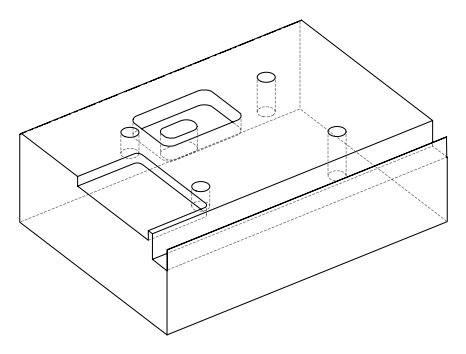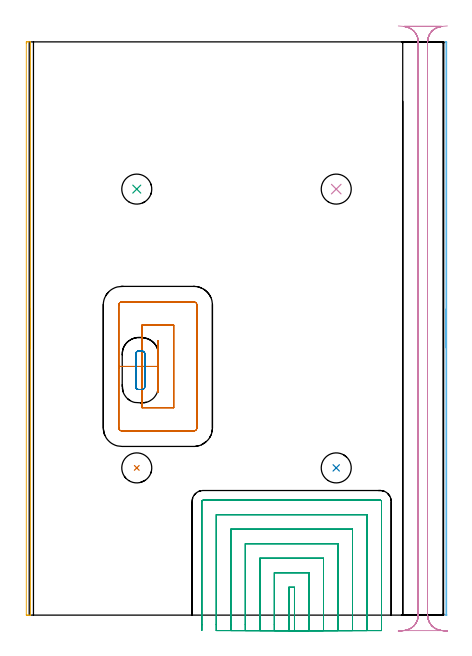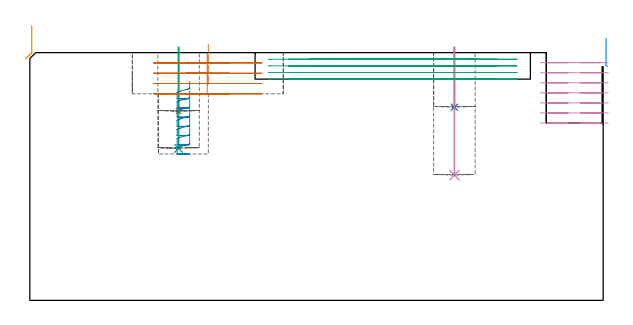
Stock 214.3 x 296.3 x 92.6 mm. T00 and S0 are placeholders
(PLAN: 10 operations, 5 tool changes, 32.7 min)
(1 INDEXABLE_INSERT_DRILL_BLIND_HOLE_FROM_SOLID | STEP1POCKET | NXT0302_002 | 0.1 min | 4093 mm3)
(2 INDEXABLE_INSERT_DRILL_BLIND_HOLE_FROM_SOLID_1 | STEP1POCKET_1 | NXT0302_002 | 0.09 min | 3810 mm3)
(3 INDEXABLE_INSERT_DRILL_BLIND_HOLE_FROM_SOLID_2 | STEP1POCKET_2 | NXT0302_002 | 0.15 min | 6711 mm3)
(4 INDEXABLE_INSERT_DRILL_BLIND_HOLE_FROM_SOLID_3 | STEP1POCKET_3 | NXT0302_002 | 0.19 min | 8596 mm3)
(5 AREA_MILL | FG_CHAMFER_SURFACE | UGT0205_001 | 2.52 min | 718 mm3)
(6 AREA_MILL_1 | FG_CHAMFER_SURFACE_1 | UGT0205_001 | 2.5 min | 3853 mm3)
(7 MILL_RECTANGULAR_POCKET | POCKET_RECTANGULAR_STRAIGHT | UGT0201_008 | Follow Part, ap 4, ae 75% | 3.67 min | 70626 mm3)
(8 MILL_RECTANGULAR_POCKET_1 | POCKET_RECTANGULAR_STRAIGHT_1 | UGT0201_131 | Follow Part, ap 3.475, ae 75% | 1.37 min | 12751 mm3)
(9 MILL_SLOT | SLOT_PARTIAL_RECTANGULAR | NXT0201_013 | Follow Part, ap 2.5, ae 75% | 12.66 min | 65468 mm3)
(10 MILL_RECTANGULAR_SLOT | SLOT_RECTANGULAR | UGT0201_008 | Follow Part, ap 4, ae 75% | 9.45 min | 158881 mm3)
(TOOL NXT0302_002 | Index. Insert Drill 15.5mm [880-D1550L20-05] | D15.5 PA176 FL78 Z2)
(TOOL UGT0205_001 | Chamfer Mill 20 x 3 x 45 deg. | D20 FL50 Z2)
(TOOL UGT0201_008 | End Mill 16 mm | D16 FL32 Z4)
(TOOL UGT0201_131 | Carbide End Mill 13.9 | D13.9 FL30 Z4)
(TOOL NXT0201_013 | ENDMILL 10mm | D10 FL30 Z4)
(OP 1 INDEXABLE_INSERT_DRILL_BLIND_HOLE_FROM_SOLID)
G17 G21 G94 G90
T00 M6
G54
G17 G0 G90 X55.6 Y76.1 S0 M3
G43 Z102.6 H1
G94 G81 G98 Z70.7 F250. R94.6
G80
M5
M2
(OP 2 INDEXABLE_INSERT_DRILL_BLIND_HOLE_FROM_SOLID_1)
G17 G21 G94 G90
T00 M6
G54
G17 G0 G90 X158.7 Y76.1 S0 M3
G43 Z102.6 H1
G94 G81 G98 Z72.2 F250. R94.6
G80
M5
M2
(OP 3 INDEXABLE_INSERT_DRILL_BLIND_HOLE_FROM_SOLID_2)
G17 G21 G94 G90
T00 M6
G54
G17 G0 G90 X55.6 Y220.2 S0 M3
G43 Z102.6 H1
G94 G81 G98 Z56.8 F250. R94.6
G80
M5
M2
(OP 4 INDEXABLE_INSERT_DRILL_BLIND_HOLE_FROM_SOLID_3)
G17 G21 G94 G90
T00 M6
G54
G17 G0 G90 X158.7 Y220.2 S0 M3
G43 Z102.6 H1
G94 G81 G98 Z46.8 F250. R94.6
G80
M5
M2
(OP 5 AREA_MILL)
G17 G21 G94 G90
T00 M6
G54
G17 G0 G90 X0.7 Y158.15 S1061 M3
G43 Z102.6 H0
G94 G1 Y158.112 Z101.728 F250.
Y157.998 Z100.863
Y157.809 Z100.012
Y157.547 Z99.18
Y157.213 Z98.374
Y156.81 Z97.6
Y156.342 Z96.864
Y155.81 Z96.172
Y155.221 Z95.529
Y154.578 Z94.94
Y153.886 Z94.408
Y153.15 Z93.94
Y152.376 Z93.537
Y151.57 Z93.203
Y150.738 Z92.941
Y149.887 Z92.752
Y149.022 Z92.638
Y148.15 Z92.6
Y0.181
X0.697 Y0.01 Z92.588
X0.607 Y0.003 Z92.499
X0.51 Y0. Z92.41
X0.301 Z92.201
X-0.4 Z91.495
X-0.751 Z91.145
X-1.12 Z90.776
X-1.266 Y0.002 Z90.63
X-1.491 Y0.005 Z90.405
X-1.495 Y0.063 Z90.403
X-1.5 Y0.302 Z90.4
Y295.672
X-1.499 Y295.999 Z90.401
X-1.495 Y296.237 Z90.403
X-1.491 Y296.294 Z90.405
X-1.266 Y296.3 Z90.63
X-0.751 Z91.145
X-0.4 Z91.495
X0.51 Z92.41
X0.607 Y296.297 Z92.499
X0.697 Y296.29 Z92.588
X0.7 Y296.119 Z92.6
Y148.15
Y147.278 Z92.638
Y146.414 Z92.752
Y145.562 Z92.941
Y144.73 Z93.203
Y143.924 Z93.537
Y143.15 Z93.94
Y142.414 Z94.408
Y141.722 Z94.94
Y141.079 Z95.529
Y140.49 Z96.172
Y139.959 Z96.864
Y139.49 Z97.6
Y139.087 Z98.374
Y138.753 Z99.18
Y138.491 Z100.012
Y138.302 Z100.863
Y138.188 Z101.728
Y138.15 Z102.6
M5
M2
(OP 6 AREA_MILL_1)
G17 G21 G94 G90
T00 M6
G54
G17 G0 G90 X215.405 Y138.181 S1061 M3
G43 Z102.6 H0
Z97.895
G94 G1 Y138.219 Z97.024 F250.
Y138.333 Z96.159
Y138.522 Z95.307
Y138.784 Z94.475
Y139.118 Z93.669
Y139.521 Z92.895
Y139.99 Z92.16
Y140.521 Z91.467
Y141.11 Z90.824
Y141.753 Z90.235
Y142.445 Z89.704
Y143.181 Z89.235
Y143.955 Z88.832
Y144.761 Z88.498
Y145.593 Z88.236
Y146.444 Z88.047
Y147.309 Z87.933
Y148.181 Z87.895
X215.41 Y296.184 Z87.89
X215.409 Y296.211 Z87.889
X215.435 Y296.303 Z87.858
X215.451 Y296.345 Z87.84
X215.503 Y296.341 Z87.792
X215.542 Y296.331 Z87.756
X215.6 Y296.314 Z87.698
X215.793 Y296.258 Z87.507
X215.796 Y296.224 Z87.504
X215.798 Y296.173 Z87.502
X215.8 Y296.069 Z87.5
Y0.183
X215.796 Y0.01 Z87.504
X215.795 Z87.505
X215.756 Y0. Z87.544
X215.564 Z87.736
X215.481 Y0.002 Z87.811
X215.427 Y0.006 Z87.865
X215.403 Y0.01 Z87.888
X215.4 Y0.183 Z87.9
X215.405 Y148.181 Z87.895
Y149.052 Z87.933
Y149.917 Z88.047
Y150.769 Z88.236
Y151.601 Z88.498
Y152.407 Z88.832
Y153.181 Z89.235
Y153.917 Z89.703
Y154.609 Z90.234
Y155.252 Z90.824
Y155.841 Z91.467
Y156.373 Z92.159
Y156.841 Z92.895
Y157.244 Z93.669
Y157.578 Z94.474
Y157.84 Z95.306
Y158.029 Z96.158
Y158.143 Z97.023
Y158.181 Z97.895
G0 Z102.6
M5
M2
(OP 7 MILL_RECTANGULAR_POCKET)
G17 G21 G94 G90
T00 M6
G54
G17 G0 G90 X66.7 Y130.086 S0 M3
G43 Z102.6 H0
Z95.6
G94 G1 Y141.9 Z92.434 F250.
X66.3 Z92.327
Y128.55 Z88.75
Y115.2 F500.
X66.7
Y141.9
X66.3
Y128.55
X58.3
Y107.2
X74.7
Y149.9
X58.3
Y128.55
X46.3
Y96.8
G3 X47.9 Y95.2 R1.6
G1 X85.1
G3 X86.7 Y96.8 R1.6
G1 Y160.3
G3 X85.1 Y161.9 R1.6
G1 X47.9
G3 X46.3 Y160.3 R1.6
G1 Y128.55
Y127.55
G0 X66.7 Y130.086 Z91.75
G1 Y141.9 Z88.584 F250.
X66.3 Z88.477
Y128.55 Z84.9
Y115.2 F500.
X66.7
Y141.9
X66.3
Y128.55
X58.3
Y107.2
X74.7
Y149.9
X58.3
Y128.55
X46.3
Y96.8
G3 X47.9 Y95.2 R1.6
G1 X85.1
G3 X86.7 Y96.8 R1.6
G1 Y160.3
G3 X85.1 Y161.9 R1.6
G1 X47.9
G3 X46.3 Y160.3 R1.6
G1 Y128.55
Y127.55
G0 X66.7 Y130.086 Z87.9
G1 Y141.9 Z84.734 F250.
X66.3 Z84.627
Y128.55 Z81.05
Y115.2 F500.
X66.7
Y141.9
X66.3
Y128.55
X58.3
Y107.2
X74.7
Y149.9
X58.3
Y128.55
X46.3
Y96.8
G3 X47.9 Y95.2 R1.6
G1 X85.1
G3 X86.7 Y96.8 R1.6
G1 Y160.3
G3 X85.1 Y161.9 R1.6
G1 X47.9
G3 X46.3 Y160.3 R1.6
G1 Y128.55
Y127.55
G0 X66.7 Y130.086 Z84.05
G1 Y141.9 Z80.884 F250.
X66.3 Z80.777
Y128.55 Z77.2
Y115.2 F500.
X66.7
Y141.9
X66.3
Y128.55
X58.3
Y107.2
X74.7
Y149.9
X58.3
Y128.55
X46.3
Y96.8
G3 X47.9 Y95.2 R1.6
G1 X85.1
G3 X86.7 Y96.8 R1.6
G1 Y160.3
G3 X85.1 Y161.9 R1.6
G1 X47.9
G3 X46.3 Y160.3 R1.6
G1 Y128.55
Y127.55
G0 Z102.6
M5
M2
(OP 8 MILL_RECTANGULAR_POCKET_1)
G17 G21 G94 G90
T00 M6
G54
G17 G0 G90 X59.75 Y125.756 S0 M3
G43 Z102.6 H0
Z81.818
G94 G1 Y135. Z79.341 F250.
Y135.121 Z79.309
X59.682 Y135.454 Z79.218
X59.539 Y135.762 Z79.127
X59.329 Y136.029 Z79.036
X59.062 Y136.239 Z78.945
X58.754 Y136.382 Z78.854
X58.421 Y136.45 Z78.763
X56.379 Z78.216
X56.046 Y136.382 Z78.125
X55.738 Y136.239 Z78.033
X55.471 Y136.029 Z77.942
X55.261 Y135.762 Z77.851
X55.118 Y135.454 Z77.76
X55.05 Y135.121 Z77.669
Y135. Z77.637
Y126.55 Z75.373
Y118.1 F500.
G3 X56.5 Y116.65 R1.45
G1 X58.3
G3 X59.75 Y118.1 R1.45
G1 Y135.
G3 X58.3 Y136.45 R1.45
G1 X56.5
G3 X55.05 Y135. R1.45
G1 Y126.55
Y125.55
G0 X59.75 Y125.756 Z78.373
G1 Y135. Z75.896 F250.
Y135.121 Z75.864
X59.682 Y135.454 Z75.772
X59.539 Y135.762 Z75.681
X59.329 Y136.029 Z75.59
X59.062 Y136.239 Z75.499
X58.754 Y136.382 Z75.408
X58.421 Y136.45 Z75.317
X56.379 Z74.77
X56.046 Y136.382 Z74.679
X55.738 Y136.239 Z74.588
X55.471 Y136.029 Z74.497
X55.261 Y135.762 Z74.406
X55.118 Y135.454 Z74.315
X55.05 Y135.121 Z74.224
Y135. Z74.191
Y126.55 Z71.927
Y118.1 F500.
G3 X56.5 Y116.65 R1.45
G1 X58.3
G3 X59.75 Y118.1 R1.45
G1 Y135.
G3 X58.3 Y136.45 R1.45
G1 X56.5
G3 X55.05 Y135. R1.45
G1 Y126.55
Y125.55
G0 X59.75 Y125.756 Z74.927
G1 Y135. Z72.45 F250.
Y135.121 Z72.418
X59.682 Y135.454 Z72.327
X59.539 Y135.762 Z72.236
X59.329 Y136.029 Z72.145
X59.062 Y136.239 Z72.054
X58.754 Y136.382 Z71.963
X58.421 Y136.45 Z71.872
X56.379 Z71.325
X56.046 Y136.382 Z71.234
X55.738 Y136.239 Z71.143
X55.471 Y136.029 Z71.051
X55.261 Y135.762 Z70.96
X55.118 Y135.454 Z70.869
X55.05 Y135.121 Z70.778
Y135. Z70.746
Y126.55 Z68.482
Y118.1 F500.
G3 X56.5 Y116.65 R1.45
G1 X58.3
G3 X59.75 Y118.1 R1.45
G1 Y135.
G3 X58.3 Y136.45 R1.45
G1 X56.5
G3 X55.05 Y135. R1.45
G1 Y126.55
Y125.55
G0 X59.75 Y125.756 Z71.482
G1 Y135. Z69.005 F250.
Y135.121 Z68.973
X59.682 Y135.454 Z68.882
X59.539 Y135.762 Z68.791
X59.329 Y136.029 Z68.699
X59.062 Y136.239 Z68.608
X58.754 Y136.382 Z68.517
X58.421 Y136.45 Z68.426
X56.379 Z67.879
X56.046 Y136.382 Z67.788
X55.738 Y136.239 Z67.697
X55.471 Y136.029 Z67.606
X55.261 Y135.762 Z67.515
X55.118 Y135.454 Z67.424
X55.05 Y135.121 Z67.333
Y135. Z67.301
Y126.55 Z65.036
Y118.1 F500.
G3 X56.5 Y116.65 R1.45
G1 X58.3
G3 X59.75 Y118.1 R1.45
G1 Y135.
G3 X58.3 Y136.45 R1.45
G1 X56.5
G3 X55.05 Y135. R1.45
G1 Y126.55
Y125.55
G0 X59.75 Y125.756 Z68.036
G1 Y135. Z65.56 F250.
Y135.121 Z65.527
X59.682 Y135.454 Z65.436
X59.539 Y135.762 Z65.345
X59.329 Y136.029 Z65.254
X59.062 Y136.239 Z65.163
X58.754 Y136.382 Z65.072
X58.421 Y136.45 Z64.981
X56.379 Z64.434
X56.046 Y136.382 Z64.343
X55.738 Y136.239 Z64.252
X55.471 Y136.029 Z64.161
X55.261 Y135.762 Z64.07
X55.118 Y135.454 Z63.978
X55.05 Y135.121 Z63.887
Y135. Z63.855
Y126.55 Z61.591
Y118.1 F500.
G3 X56.5 Y116.65 R1.45
G1 X58.3
G3 X59.75 Y118.1 R1.45
G1 Y135.
G3 X58.3 Y136.45 R1.45
G1 X56.5
G3 X55.05 Y135. R1.45
G1 Y126.55
Y125.55
G0 X59.75 Y125.756 Z64.591
G1 Y135. Z62.114 F250.
Y135.121 Z62.082
X59.682 Y135.454 Z61.991
X59.539 Y135.762 Z61.9
X59.329 Y136.029 Z61.809
X59.062 Y136.239 Z61.717
X58.754 Y136.382 Z61.626
X58.421 Y136.45 Z61.535
X56.379 Z60.988
X56.046 Y136.382 Z60.897
X55.738 Y136.239 Z60.806
X55.471 Y136.029 Z60.715
X55.261 Y135.762 Z60.624
X55.118 Y135.454 Z60.533
X55.05 Y135.121 Z60.442
Y135. Z60.41
Y126.55 Z58.145
Y118.1 F500.
G3 X56.5 Y116.65 R1.45
G1 X58.3
G3 X59.75 Y118.1 R1.45
G1 Y135.
G3 X58.3 Y136.45 R1.45
G1 X56.5
G3 X55.05 Y135. R1.45
G1 Y126.55
Y125.55
G0 X59.75 Y125.756 Z61.145
G1 Y135. Z58.669 F250.
Y135.121 Z58.636
X59.682 Y135.454 Z58.545
X59.539 Y135.762 Z58.454
X59.329 Y136.029 Z58.363
X59.062 Y136.239 Z58.272
X58.754 Y136.382 Z58.181
X58.421 Y136.45 Z58.09
X56.379 Z57.543
X56.046 Y136.382 Z57.452
X55.738 Y136.239 Z57.361
X55.471 Y136.029 Z57.27
X55.261 Y135.762 Z57.179
X55.118 Y135.454 Z57.088
X55.05 Y135.121 Z56.996
Y135. Z56.964
Y126.55 Z54.7
Y118.1 F500.
G3 X56.5 Y116.65 R1.45
G1 X58.3
G3 X59.75 Y118.1 R1.45
G1 Y135.
G3 X58.3 Y136.45 R1.45
G1 X56.5
G3 X55.05 Y135. R1.45
G1 Y126.55
Y125.55
G0 Z102.6
M5
M2
(OP 9 MILL_SLOT)
G17 G21 G94 G90
T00 M6
G54
G17 G0 G90 X137.1 Y-8. S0 M3
G43 Z102.6 H0
Z90.125
G94 G1 Y-5. F250.
Y14.4 F500.
X134.2
Y-5.
Y-8. F250.
X144.6
Y-5.
Y21.9 F500.
X126.7
Y-5.
Y-8. F250.
X152.1
Y-5.
Y29.4 F500.
X119.2
Y-5.
Y-8. F250.
X159.6
Y-5.
Y36.9 F500.
X111.7
Y-5.
Y-8. F250.
X167.1
Y-5.
Y44.4 F500.
X104.2
Y-5.
Y-8. F250.
X174.6
Y-5.
Y51.9 F500.
X96.7
Y-5.
Y-8. F250.
X182.1
Y-5.
Y58.7 F500.
G3 X181.4 Y59.4 R0.7
G1 X89.9
G3 X89.2 Y58.7 R0.7
G1 Y-5.
Y-8. F250.
G0 X137.1 Z87.65
G1 Y-5.
Y14.4 F500.
X134.2
Y-5.
Y-8. F250.
X144.6
Y-5.
Y21.9 F500.
X126.7
Y-5.
Y-8. F250.
X152.1
Y-5.
Y29.4 F500.
X119.2
Y-5.
Y-8. F250.
X159.6
Y-5.
Y36.9 F500.
X111.7
Y-5.
Y-8. F250.
X167.1
Y-5.
Y44.4 F500.
X104.2
Y-5.
Y-8. F250.
X174.6
Y-5.
Y51.9 F500.
X96.7
Y-5.
Y-8. F250.
X182.1
Y-5.
Y58.7 F500.
G3 X181.4 Y59.4 R0.7
G1 X89.9
G3 X89.2 Y58.7 R0.7
G1 Y-5.
Y-8. F250.
G0 X137.1 Z85.175
G1 Y-5.
Y14.4 F500.
X134.2
Y-5.
Y-8. F250.
X144.6
Y-5.
Y21.9 F500.
X126.7
Y-5.
Y-8. F250.
X152.1
Y-5.
Y29.4 F500.
X119.2
Y-5.
Y-8. F250.
X159.6
Y-5.
Y36.9 F500.
X111.7
Y-5.
Y-8. F250.
X167.1
Y-5.
Y44.4 F500.
X104.2
Y-5.
Y-8. F250.
X174.6
Y-5.
Y51.9 F500.
X96.7
Y-5.
Y-8. F250.
X182.1
Y-5.
Y58.7 F500.
G3 X181.4 Y59.4 R0.7
G1 X89.9
G3 X89.2 Y58.7 R0.7
G1 Y-5.
Y-8. F250.
G0 X137.1 Z82.7
G1 Y-5.
Y14.4 F500.
X134.2
Y-5.
Y-8. F250.
X144.6
Y-5.
Y21.9 F500.
X126.7
Y-5.
Y-8. F250.
X152.1
Y-5.
Y29.4 F500.
X119.2
Y-5.
Y-8. F250.
X159.6
Y-5.
Y36.9 F500.
X111.7
Y-5.
Y-8. F250.
X167.1
Y-5.
Y44.4 F500.
X104.2
Y-5.
Y-8. F250.
X174.6
Y-5.
Y51.9 F500.
X96.7
Y-5.
Y-8. F250.
X182.1
Y-5.
Y58.7 F500.
G3 X181.4 Y59.4 R0.7
G1 X89.9
G3 X89.2 Y58.7 R0.7
G1 Y-5.
Y-8. F250.
G0 Z102.6
M5
M2
(OP 10 MILL_RECTANGULAR_SLOT)
G17 G21 G94 G90
T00 M6
G54
G17 G0 G90 X190.804 Y304.53 S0 M3
G43 Z102.6 H0
Z88.843
G94 G1 X193.792 Y304.27 F250.
G2 X201.1 Y296.3 R8. F500.
G1 Y0.
G2 X193.792 Y-7.97 R8.
G1 Y-8.
X212.957
G3 X213.175 Y-7.997 R8.
G1 Y-7.967
G2 X205.9 Y0. R8.
G1 Y296.3
G2 X213.174 Y304.267 R8.
G1 X216.162 Y304.539 F250.
G0 Z102.6
X216.197 Y-8.23
Z85.086
G1 X213.208 Y-7.97
G2 X205.9 Y0. R8. F500.
G1 Y296.3
G2 X213.208 Y304.27 R8.
G1 Y304.3
X193.792
Y304.27
G2 X201.1 Y296.3 R8.
G1 Y0.
G2 X193.792 Y-7.97 R8.
G1 X190.803 Y-8.23 F250.
G0 X216.197 Z81.329
G1 X213.208 Y-7.97
G2 X205.9 Y0. R8. F500.
G1 Y296.3
G2 X213.208 Y304.27 R8.
G1 Y304.3
X193.792
Y304.27
G2 X201.1 Y296.3 R8.
G1 Y0.
G2 X193.792 Y-7.97 R8.
G1 X190.803 Y-8.23 F250.
G0 X216.197 Z77.571
G1 X213.208 Y-7.97
G2 X205.9 Y0. R8. F500.
G1 Y296.3
G2 X213.208 Y304.27 R8.
G1 Y304.3
X193.792
Y304.27
G2 X201.1 Y296.3 R8.
G1 Y0.
G2 X193.792 Y-7.97 R8.
G1 X190.803 Y-8.23 F250.
G0 X216.197 Z73.814
G1 X213.208 Y-7.97
G2 X205.9 Y0. R8. F500.
G1 Y296.3
G2 X213.208 Y304.27 R8.
G1 Y304.3
X193.792
Y304.27
G2 X201.1 Y296.3 R8.
G1 Y0.
G2 X193.792 Y-7.97 R8.
G1 X190.803 Y-8.23 F250.
G0 X216.197 Z70.057
G1 X213.208 Y-7.97
G2 X205.9 Y0. R8. F500.
G1 Y296.3
G2 X213.208 Y304.27 R8.
G1 Y304.3
X193.792
Y304.27
G2 X201.1 Y296.3 R8.
G1 Y0.
G2 X193.792 Y-7.97 R8.
G1 X190.803 Y-8.23 F250.
G0 X216.197 Z66.3
G1 X213.208 Y-7.97
G2 X205.9 Y0. R8. F500.
G1 Y296.3
G2 X213.208 Y304.27 R8.
G1 Y304.3
X193.792
Y304.27
G2 X201.1 Y296.3 R8.
G1 Y0.
G2 X193.792 Y-7.97 R8.
G1 X190.803 Y-8.23 F250.
G0 Z102.6
M5
M2
